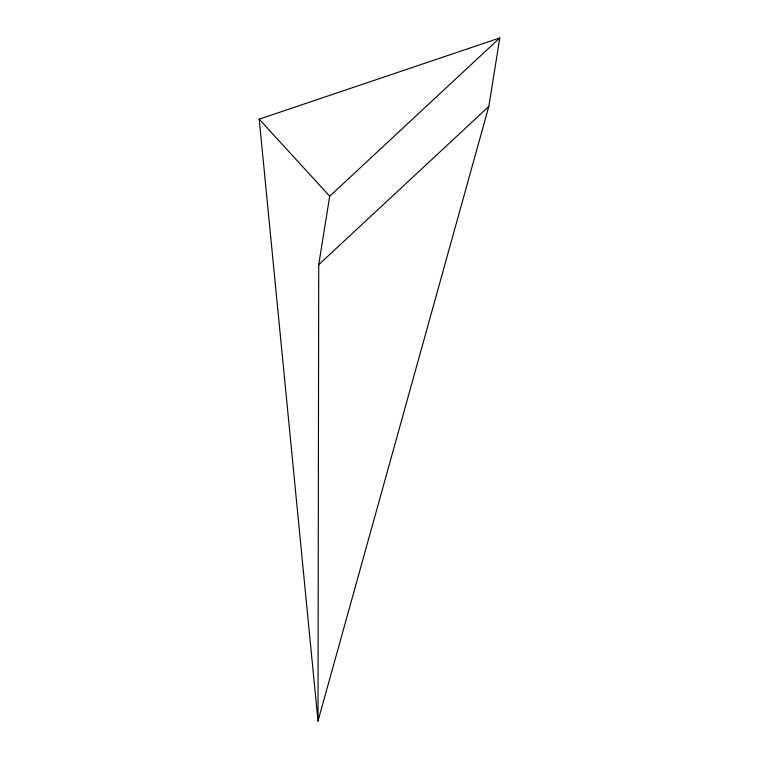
<?xml version="1.0" encoding="UTF-8"?>
<svg xmlns="http://www.w3.org/2000/svg" width="759" height="759" viewBox="0 0 759 759"><rect width="100%" height="100%" fill="white"/><g stroke="black" fill="none" stroke-linecap="round" stroke-linejoin="round"><path stroke-width="1.14" d="M318.002 721.05L318.723 264.711L329.7 196.211L499.792 37.95L488.824 106.45L318.002 721.05L259.208 119.172L499.792 37.95M318.723 264.711L488.824 106.45M259.208 119.172L329.7 196.211"/></g></svg>
